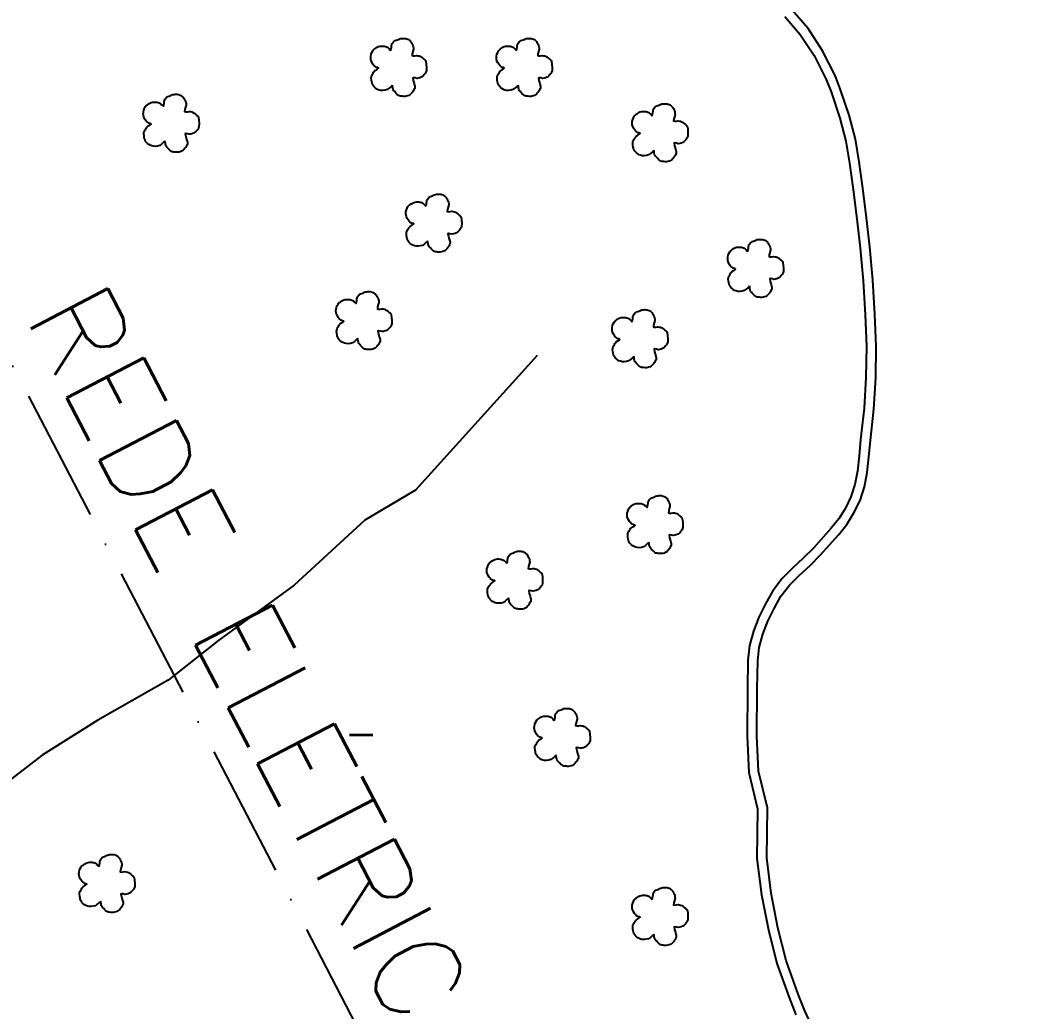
# Model space of a CAD drawing. Extents: x 730929 to 735129, y 7820181 to 7826121.
# Drawn here: x 733041.7 to 733340.6, y 7822528.3 to 7822825.4 of the extents above; entities that cross this region are included whole.
import ezdxf

# ---------------------------------------------------------------- set-up
doc = ezdxf.new("R2010")
doc.units = 0
doc.header["$MEASUREMENT"] = 0
doc.linetypes.add('LIN0', pattern=[0])
doc.linetypes.add('LIN3', pattern=[30, 20, -5, 0, -5])
for name, color, linetype in [('0114000475009', 5, 'Continuous'), ('CURSOS_D_AGUA', 4, 'Continuous'), ('REDE_DE_LUZ', 6, 'LIN3'), ('RESERVA', 3, 'Continuous'), ('SIMBOLO ARVORE', 118, 'Continuous')]:
    doc.layers.add(name, color=color, linetype=linetype)
doc.layers.add('TEXTO_DIVERSOS', color=7, linetype='Continuous', lineweight=5)
doc.styles.add('Simplex', font='simplex.shx')

msp = doc.modelspace()

# ---------------------------------------------------------------- linework, layer by layer
at = {"layer": '0114000475009'}
msp.add_lwpolyline([(733283.98, 7822513.23), (733277, 7822528.29), (733274.95, 7822533.38), (733271.34, 7822543.38), (733268.9, 7822553.23), (733266.86, 7822563.63), (733265.54, 7822574.19), (733265.72, 7822589.19), (733263.06, 7822600.22), (733262.6, 7822610.73), (733262.7, 7822624.85), (733262.84, 7822633.32), (733263.28, 7822637.3), (733264.36, 7822641.27), (733265.9, 7822645.17), (733267.74, 7822648.99), (733269.79, 7822652.67), (733272.32, 7822655.98), (733275.32, 7822658.94), (733278.52, 7822661.9), (733281.64, 7822665.04), (733287.11, 7822671.12), (733289.58, 7822674.16), (733291.7, 7822677.67), (733293.5, 7822681.39), (733294.81, 7822685.4), (733295.63, 7822689.69), (733296.18, 7822694.42), (733296.6, 7822699.3), (733297.66, 7822708.76), (733298.22, 7822718.13), (733298.35, 7822727.63), (733297.96, 7822737.16), (733297.38, 7822747.43), (733296.48, 7822757.42), (733295.39, 7822766.99), (733294.23, 7822775.67), (733293.25, 7822782.92), (733292.14, 7822789.71), (733290.22, 7822796.84), (733287.6, 7822804.81), (733286.04, 7822808.8), (733282.26, 7822816.18), (733277.94, 7822822.82), (733272.98, 7822828.51)], dxfattribs=at)
at = {"layer": 'CURSOS_D_AGUA', "linetype": 'LIN0', "elevation": 716.76, "flags": 128}
msp.add_lwpolyline([(733196.75, 7822724.79), (733160.21, 7822684.4), (733145.1, 7822675.42), (733123.92, 7822655.91), (733101.24, 7822639.42), (733086.12, 7822627.43), (733064.97, 7822615.45), (733048.34, 7822604.97), (733036.56, 7822595.85), (733021.02, 7822592.46), (733005.47, 7822587.79), (732989.5, 7822585.27), (732970.94, 7822582.75), (732948.91, 7822574.23), (732935.51, 7822566.52), (732934.89, 7822505.95), (732931.78, 7822483.36), (732918.15, 7822465.33), (732901.49, 7822445.8), (732884.82, 7822424.77), (732866.65, 7822403.74), (732862.07, 7822388.69), (732862, 7822370.6), (732861.72, 7822317.13), (732858.6, 7822290.02), (732854, 7822270.44), (732849.41, 7822255.39), (732844.26, 7822230.51), (732842.48, 7822216.74), (732832.92, 7822198.68), (732811.44, 7822183.2), (732799.32, 7822166.67), (732791.71, 7822148.62), (732787.11, 7822127.54), (732773.48, 7822112.52), (732764.36, 7822094.47), (732741.68, 7822076.48), (732731.1, 7822070.49), (732705.43, 7822060.04), (732683.33, 7822056.71), (732669.5, 7822048.15), (732643.46, 7822016.58), (732619.29, 7822003.98), (732601.99, 7821994.14), (732585.97, 7821977.84), (732582.47, 7821965.79), (732577.66, 7821948.58), (732571.76, 7821929.23), (732561.02, 7821913.76), (732538.86, 7821898.34), (732525.46, 7821892.37), (732506.48, 7821885.58), (732489.18, 7821880.45), (732449.59, 7821864.51), (732414.99, 7821852.56), (732392.44, 7821834.91), (732374.61, 7821813.68), (732349.46, 7821793.44), (732331.37, 7821776.69), (732317.51, 7821765.94), (732304.26, 7821756.98), (732297.01, 7821745.6), (732281.24, 7821722.54), (732261.54, 7821712.99)], dxfattribs=at)
at = {"layer": 'REDE_DE_LUZ', "ltscale": 2, "flags": 128}
msp.add_lwpolyline([(732040.92, 7824661.81), (732327.89, 7824102.05), (732626.52, 7823878.33), (732623.32, 7823855.55), (732614.34, 7823802.22), (732613.95, 7823800.57), (732613.49, 7823796.25), (732606.8, 7823754.84), (732582.23, 7823606.76), (732807.1, 7823167.8), (733308.86, 7822204.63), (733529.14, 7821779.24)], dxfattribs=at)
at = {"layer": 'RESERVA', "flags": 128}
msp.add_lwpolyline([(733270.93, 7822826.41), (733275.6, 7822821.05), (733279.72, 7822814.71), (733283.36, 7822807.6), (733284.84, 7822803.82), (733287.42, 7822796), (733289.27, 7822789.09), (733290.35, 7822782.49), (733291.32, 7822775.27), (733292.48, 7822766.63), (733293.57, 7822757.13), (733294.46, 7822747.22), (733295.03, 7822737.02), (733295.42, 7822727.59), (733295.29, 7822718.23), (733294.74, 7822709.01), (733293.69, 7822699.59), (733293.26, 7822694.71), (733292.74, 7822690.14), (733291.97, 7822686.14), (733290.77, 7822682.49), (733289.12, 7822679.07), (733287.17, 7822675.85), (733284.88, 7822673.03), (733279.51, 7822667.06), (733276.49, 7822664.01), (733273.3, 7822661.06), (733270.12, 7822657.92), (733267.33, 7822654.28), (733265.13, 7822650.34), (733263.22, 7822646.34), (733261.58, 7822642.2), (733260.39, 7822637.85), (733259.92, 7822633.51), (733259.77, 7822624.89), (733259.67, 7822610.67), (733260.15, 7822599.81), (733262.79, 7822588.86), (733262.6, 7822574.02), (733263.96, 7822563.16), (733266.04, 7822552.6), (733268.54, 7822542.53), (733272.22, 7822532.34), (733274.31, 7822527.13)], dxfattribs=at)
at = {"layer": 'SIMBOLO ARVORE', "linetype": 'LIN0', "elevation": 716.76, "flags": 128}
for points in [[(733153.26, 7822805.78), (733152.81, 7822805.39), (733152.31, 7822804.94), (733151.76, 7822804.52), (733151.12, 7822804.35), (733150.47, 7822804.28), (733149.85, 7822804.3), (733149.34, 7822804.41), (733148.89, 7822804.59), (733148.49, 7822804.83), (733148.12, 7822805.11), (733147.79, 7822805.43), (733147.52, 7822805.78), (733147.34, 7822806.11), (733147.21, 7822806.46), (733147.13, 7822806.86), (733147.04, 7822807.4), (733147, 7822807.95), (733147.02, 7822808.47), (733147.15, 7822808.86), (733147.33, 7822809.19), (733147.54, 7822809.48), (733147.69, 7822809.75), (733147.87, 7822810), (733148.09, 7822810.23), (733148.51, 7822810.51), (733148.9, 7822810.76), (733149.19, 7822810.98), (733149.06, 7822811.07), (733148.81, 7822811.13), (733148.49, 7822811.2), (733148.26, 7822811.33), (733148.03, 7822811.52), (733147.8, 7822811.77), (733147.5, 7822812.14), (733147.22, 7822812.57), (733146.99, 7822813.05), (733146.86, 7822813.54), (733146.81, 7822814.05), (733146.84, 7822814.57), (733146.99, 7822815.15), (733147.19, 7822815.69), (733147.43, 7822816.16), (733147.6, 7822816.4), (733147.8, 7822816.58), (733148.04, 7822816.72), (733148.38, 7822816.97), (733148.76, 7822817.21), (733149.16, 7822817.41), (733149.56, 7822817.51), (733149.96, 7822817.56), (733150.34, 7822817.57), (733150.68, 7822817.55), (733150.99, 7822817.51), (733151.28, 7822817.43), (733151.54, 7822817.35), (733151.78, 7822817.24), (733152.02, 7822817.09), (733152.32, 7822816.77), (733152.6, 7822816.49), (733152.84, 7822816.36), (733152.96, 7822816.73), (733153.03, 7822817.24), (733153.09, 7822817.75), (733153.14, 7822817.98), (733153.2, 7822818.15), (733153.29, 7822818.31), (733153.46, 7822818.57), (733153.66, 7822818.84), (733153.9, 7822819.08), (733154.19, 7822819.21), (733154.49, 7822819.32), (733154.81, 7822819.41), (733155.1, 7822819.55), (733155.4, 7822819.69), (733155.7, 7822819.81), (733156.02, 7822819.87), (733156.36, 7822819.9), (733156.69, 7822819.9), (733157.02, 7822819.88), (733157.33, 7822819.83), (733157.63, 7822819.76), (733157.91, 7822819.65), (733158.16, 7822819.52), (733158.4, 7822819.36), (733158.6, 7822819.18), (733158.79, 7822818.98), (733158.97, 7822818.74), (733159.15, 7822818.44), (733159.32, 7822818.11), (733159.47, 7822817.76), (733159.58, 7822817.45), (733159.65, 7822817.09), (733159.66, 7822816.67), (733159.46, 7822815.97), (733159.28, 7822815.29), (733159.21, 7822814.72), (733159.56, 7822814.62), (733160.04, 7822814.66), (733160.57, 7822814.74), (733160.97, 7822814.7), (733161.34, 7822814.61), (733161.7, 7822814.47), (733162.08, 7822814.22), (733162.44, 7822813.93), (733162.77, 7822813.63), (733163.01, 7822813.49), (733163.21, 7822813.29), (733163.36, 7822812.95), (733163.48, 7822812.11), (733163.53, 7822811.17), (733163.52, 7822810.27), (733163.36, 7822809.76), (733163.13, 7822809.37), (733162.86, 7822809.07), (733162.61, 7822808.76), (733162.32, 7822808.49), (733161.98, 7822808.27), (733161.55, 7822808.1), (733161.08, 7822807.97), (733160.61, 7822807.9), (733160.11, 7822808.04), (733159.68, 7822808.11), (733159.4, 7822808.01), (733159.55, 7822807.26), (733159.8, 7822806.38), (733160.05, 7822805.5), (733160.03, 7822805.06), (733159.92, 7822804.72), (733159.75, 7822804.44), (733159.54, 7822804.07), (733159.3, 7822803.73), (733159.03, 7822803.42), (733158.78, 7822803.16), (733158.52, 7822802.95), (733158.23, 7822802.78), (733157.87, 7822802.65), (733157.49, 7822802.56), (733157.1, 7822802.5), (733156.71, 7822802.5), (733156.33, 7822802.52), (733155.98, 7822802.57), (733155.68, 7822802.61), (733155.41, 7822802.68), (733155.13, 7822802.81), (733154.8, 7822803.09), (733154.48, 7822803.41), (733154.17, 7822803.76), (733153.91, 7822804.03), (733153.69, 7822804.31), (733153.51, 7822804.61), (733153.45, 7822805.08), (733153.4, 7822805.54), (733153.31, 7822805.91), (733153.31, 7822805.91)], [(733190.95, 7822805.78), (733190.5, 7822805.39), (733189.99, 7822804.94), (733189.44, 7822804.52), (733188.81, 7822804.35), (733188.16, 7822804.28), (733187.53, 7822804.3), (733187.03, 7822804.41), (733186.58, 7822804.59), (733186.17, 7822804.83), (733185.8, 7822805.11), (733185.48, 7822805.43), (733185.21, 7822805.78), (733185.03, 7822806.11), (733184.9, 7822806.46), (733184.81, 7822806.86), (733184.73, 7822807.4), (733184.68, 7822807.95), (733184.7, 7822808.47), (733184.84, 7822808.86), (733185.02, 7822809.19), (733185.22, 7822809.48), (733185.38, 7822809.75), (733185.55, 7822810), (733185.77, 7822810.23), (733186.19, 7822810.51), (733186.59, 7822810.76), (733186.87, 7822810.98), (733186.75, 7822811.07), (733186.49, 7822811.13), (733186.17, 7822811.2), (733185.95, 7822811.33), (733185.72, 7822811.52), (733185.48, 7822811.77), (733185.19, 7822812.14), (733184.91, 7822812.57), (733184.67, 7822813.05), (733184.54, 7822813.54), (733184.49, 7822814.05), (733184.52, 7822814.57), (733184.67, 7822815.15), (733184.88, 7822815.69), (733185.11, 7822816.16), (733185.29, 7822816.4), (733185.49, 7822816.58), (733185.72, 7822816.72), (733186.06, 7822816.97), (733186.44, 7822817.21), (733186.85, 7822817.41), (733187.25, 7822817.51), (733187.64, 7822817.56), (733188.02, 7822817.57), (733188.36, 7822817.55), (733188.68, 7822817.51), (733188.97, 7822817.43), (733189.22, 7822817.35), (733189.47, 7822817.24), (733189.71, 7822817.09), (733190, 7822816.77), (733190.28, 7822816.49), (733190.53, 7822816.36), (733190.64, 7822816.73), (733190.72, 7822817.24), (733190.77, 7822817.75), (733190.82, 7822817.98), (733190.89, 7822818.15), (733190.98, 7822818.31), (733191.14, 7822818.57), (733191.35, 7822818.84), (733191.59, 7822819.08), (733191.87, 7822819.21), (733192.18, 7822819.32), (733192.49, 7822819.41), (733192.79, 7822819.55), (733193.08, 7822819.69), (733193.38, 7822819.81), (733193.71, 7822819.87), (733194.04, 7822819.9), (733194.38, 7822819.9), (733194.7, 7822819.88), (733195.02, 7822819.83), (733195.32, 7822819.76), (733195.59, 7822819.65), (733195.85, 7822819.52), (733196.08, 7822819.36), (733196.29, 7822819.18), (733196.48, 7822818.98), (733196.65, 7822818.74), (733196.84, 7822818.44), (733197.01, 7822818.11), (733197.15, 7822817.76), (733197.26, 7822817.45), (733197.33, 7822817.09), (733197.34, 7822816.67), (733197.14, 7822815.97), (733196.96, 7822815.29), (733196.89, 7822814.72), (733197.25, 7822814.62), (733197.73, 7822814.66), (733198.26, 7822814.74), (733198.65, 7822814.7), (733199.02, 7822814.61), (733199.39, 7822814.47), (733199.77, 7822814.22), (733200.13, 7822813.93), (733200.45, 7822813.63), (733200.7, 7822813.49), (733200.89, 7822813.29), (733201.04, 7822812.95), (733201.16, 7822812.11), (733201.22, 7822811.17), (733201.2, 7822810.27), (733201.04, 7822809.76), (733200.82, 7822809.37), (733200.54, 7822809.07), (733200.29, 7822808.76), (733200, 7822808.49), (733199.67, 7822808.27), (733199.23, 7822808.1), (733198.77, 7822807.97), (733198.29, 7822807.9), (733197.79, 7822808.04), (733197.37, 7822808.11), (733197.09, 7822808.01), (733197.23, 7822807.26), (733197.48, 7822806.38), (733197.73, 7822805.5), (733197.71, 7822805.06), (733197.61, 7822804.72), (733197.44, 7822804.44), (733197.23, 7822804.07), (733196.98, 7822803.73), (733196.71, 7822803.42), (733196.47, 7822803.16), (733196.21, 7822802.95), (733195.92, 7822802.78), (733195.56, 7822802.65), (733195.18, 7822802.56), (733194.78, 7822802.5), (733194.39, 7822802.5), (733194.02, 7822802.52), (733193.66, 7822802.57), (733193.37, 7822802.61), (733193.09, 7822802.68), (733192.82, 7822802.81), (733192.49, 7822803.09), (733192.16, 7822803.41), (733191.85, 7822803.76), (733191.59, 7822804.03), (733191.37, 7822804.31), (733191.19, 7822804.61), (733191.14, 7822805.08), (733191.09, 7822805.54), (733190.99, 7822805.91), (733190.99, 7822805.91)], [(733085.09, 7822789.03), (733084.64, 7822788.63), (733084.14, 7822788.18), (733083.59, 7822787.76), (733082.95, 7822787.59), (733082.3, 7822787.52), (733081.68, 7822787.54), (733081.17, 7822787.65), (733080.72, 7822787.83), (733080.32, 7822788.07), (733079.94, 7822788.36), (733079.62, 7822788.68), (733079.35, 7822789.02), (733079.17, 7822789.35), (733079.04, 7822789.71), (733078.95, 7822790.11), (733078.87, 7822790.64), (733078.83, 7822791.19), (733078.84, 7822791.71), (733078.98, 7822792.1), (733079.16, 7822792.43), (733079.36, 7822792.73), (733079.52, 7822792.99), (733079.7, 7822793.24), (733079.91, 7822793.48), (733080.34, 7822793.75), (733080.73, 7822794.01), (733081.01, 7822794.22), (733080.89, 7822794.31), (733080.63, 7822794.37), (733080.31, 7822794.44), (733080.09, 7822794.58), (733079.86, 7822794.76), (733079.62, 7822795.01), (733079.33, 7822795.38), (733079.05, 7822795.82), (733078.81, 7822796.29), (733078.69, 7822796.78), (733078.64, 7822797.29), (733078.67, 7822797.81), (733078.81, 7822798.39), (733079.02, 7822798.93), (733079.25, 7822799.4), (733079.43, 7822799.65), (733079.63, 7822799.82), (733079.87, 7822799.97), (733080.21, 7822800.22), (733080.59, 7822800.45), (733080.99, 7822800.65), (733081.39, 7822800.75), (733081.78, 7822800.8), (733082.17, 7822800.81), (733082.5, 7822800.79), (733082.82, 7822800.75), (733083.11, 7822800.68), (733083.36, 7822800.59), (733083.61, 7822800.48), (733083.85, 7822800.33), (733084.15, 7822800.01), (733084.43, 7822799.74), (733084.67, 7822799.6), (733084.79, 7822799.98), (733084.86, 7822800.48), (733084.91, 7822801), (733084.96, 7822801.22), (733085.03, 7822801.39), (733085.12, 7822801.55), (733085.28, 7822801.82), (733085.49, 7822802.08), (733085.73, 7822802.32), (733086.01, 7822802.46), (733086.32, 7822802.56), (733086.64, 7822802.66), (733086.93, 7822802.8), (733087.22, 7822802.93), (733087.52, 7822803.05), (733087.85, 7822803.11), (733088.18, 7822803.14), (733088.52, 7822803.14), (733088.84, 7822803.12), (733089.16, 7822803.08), (733089.46, 7822803.01), (733089.74, 7822802.9), (733089.99, 7822802.76), (733090.23, 7822802.6), (733090.43, 7822802.43), (733090.62, 7822802.23), (733090.79, 7822801.99), (733090.98, 7822801.69), (733091.15, 7822801.36), (733091.29, 7822801.01), (733091.41, 7822800.69), (733091.48, 7822800.33), (733091.49, 7822799.91), (733091.29, 7822799.22), (733091.1, 7822798.53), (733091.03, 7822797.96), (733091.39, 7822797.86), (733091.87, 7822797.9), (733092.4, 7822797.98), (733092.79, 7822797.94), (733093.17, 7822797.85), (733093.53, 7822797.71), (733093.91, 7822797.46), (733094.27, 7822797.17), (733094.59, 7822796.87), (733094.84, 7822796.73), (733095.04, 7822796.54), (733095.18, 7822796.2), (733095.3, 7822795.35), (733095.36, 7822794.42), (733095.34, 7822793.51), (733095.18, 7822793), (733094.96, 7822792.62), (733094.68, 7822792.31), (733094.43, 7822792), (733094.14, 7822791.73), (733093.81, 7822791.51), (733093.37, 7822791.34), (733092.91, 7822791.22), (733092.44, 7822791.15), (733091.93, 7822791.28), (733091.51, 7822791.35), (733091.23, 7822791.25), (733091.38, 7822790.51), (733091.63, 7822789.62), (733091.87, 7822788.75), (733091.85, 7822788.3), (733091.75, 7822787.96), (733091.58, 7822787.68), (733091.37, 7822787.32), (733091.12, 7822786.97), (733090.85, 7822786.66), (733090.61, 7822786.41), (733090.35, 7822786.2), (733090.06, 7822786.03), (733089.7, 7822785.89), (733089.32, 7822785.8), (733088.92, 7822785.75), (733088.54, 7822785.74), (733088.16, 7822785.76), (733087.8, 7822785.81), (733087.51, 7822785.85), (733087.23, 7822785.92), (733086.96, 7822786.05), (733086.63, 7822786.33), (733086.3, 7822786.66), (733085.99, 7822787), (733085.73, 7822787.27), (733085.51, 7822787.55), (733085.34, 7822787.86), (733085.28, 7822788.33), (733085.23, 7822788.78), (733085.14, 7822789.15), (733085.14, 7822789.15)], [(733231.65, 7822786.2), (733231.2, 7822785.81), (733230.69, 7822785.36), (733230.14, 7822784.94), (733229.5, 7822784.76), (733228.86, 7822784.69), (733228.23, 7822784.72), (733227.73, 7822784.83), (733227.27, 7822785.01), (733226.87, 7822785.25), (733226.5, 7822785.53), (733226.17, 7822785.85), (733225.91, 7822786.2), (733225.73, 7822786.52), (733225.6, 7822786.88), (733225.51, 7822787.28), (733225.42, 7822787.81), (733225.38, 7822788.36), (733225.4, 7822788.89), (733225.53, 7822789.27), (733225.72, 7822789.61), (733225.92, 7822789.9), (733226.08, 7822790.17), (733226.25, 7822790.41), (733226.47, 7822790.65), (733226.89, 7822790.92), (733227.29, 7822791.18), (733227.57, 7822791.4), (733227.45, 7822791.49), (733227.19, 7822791.55), (733226.87, 7822791.62), (733226.65, 7822791.75), (733226.42, 7822791.94), (733226.18, 7822792.19), (733225.88, 7822792.56), (733225.6, 7822792.99), (733225.37, 7822793.47), (733225.24, 7822793.96), (733225.19, 7822794.47), (733225.22, 7822794.99), (733225.37, 7822795.56), (733225.57, 7822796.11), (733225.81, 7822796.57), (733225.99, 7822796.82), (733226.19, 7822797), (733226.42, 7822797.14), (733226.76, 7822797.39), (733227.14, 7822797.63), (733227.54, 7822797.83), (733227.95, 7822797.93), (733228.34, 7822797.98), (733228.72, 7822797.99), (733229.06, 7822797.97), (733229.37, 7822797.92), (733229.66, 7822797.85), (733229.92, 7822797.77), (733230.16, 7822797.66), (733230.41, 7822797.51), (733230.7, 7822797.18), (733230.98, 7822796.91), (733231.22, 7822796.78), (733231.34, 7822797.15), (733231.42, 7822797.65), (733231.47, 7822798.17), (733231.52, 7822798.4), (733231.58, 7822798.57), (733231.68, 7822798.73), (733231.84, 7822798.99), (733232.04, 7822799.26), (733232.29, 7822799.5), (733232.57, 7822799.63), (733232.88, 7822799.74), (733233.19, 7822799.83), (733233.48, 7822799.97), (733233.78, 7822800.11), (733234.08, 7822800.22), (733234.41, 7822800.28), (733234.74, 7822800.31), (733235.07, 7822800.31), (733235.4, 7822800.3), (733235.72, 7822800.25), (733236.02, 7822800.18), (733236.29, 7822800.07), (733236.55, 7822799.94), (733236.78, 7822799.78), (733236.99, 7822799.6), (733237.17, 7822799.4), (733237.35, 7822799.16), (733237.54, 7822798.86), (733237.7, 7822798.53), (733237.85, 7822798.18), (733237.96, 7822797.86), (733238.03, 7822797.51), (733238.04, 7822797.09), (733237.84, 7822796.39), (733237.66, 7822795.71), (733237.59, 7822795.14), (733237.94, 7822795.04), (733238.42, 7822795.07), (733238.96, 7822795.16), (733239.35, 7822795.12), (733239.72, 7822795.03), (733240.08, 7822794.89), (733240.47, 7822794.63), (733240.83, 7822794.34), (733241.15, 7822794.04), (733241.4, 7822793.91), (733241.59, 7822793.71), (733241.74, 7822793.37), (733241.86, 7822792.53), (733241.92, 7822791.59), (733241.9, 7822790.69), (733241.74, 7822790.18), (733241.51, 7822789.79), (733241.24, 7822789.49), (733240.99, 7822789.17), (733240.7, 7822788.91), (733240.37, 7822788.69), (733239.93, 7822788.51), (733239.46, 7822788.39), (733238.99, 7822788.32), (733238.49, 7822788.46), (733238.07, 7822788.53), (733237.79, 7822788.43), (733237.93, 7822787.68), (733238.18, 7822786.8), (733238.43, 7822785.92), (733238.41, 7822785.47), (733238.31, 7822785.14), (733238.14, 7822784.85), (733237.92, 7822784.49), (733237.68, 7822784.15), (733237.41, 7822783.83), (733237.17, 7822783.58), (733236.9, 7822783.37), (733236.61, 7822783.2), (733236.26, 7822783.07), (733235.87, 7822782.98), (733235.48, 7822782.92), (733235.09, 7822782.91), (733234.71, 7822782.94), (733234.36, 7822782.99), (733234.07, 7822783.02), (733233.79, 7822783.1), (733233.52, 7822783.23), (733233.19, 7822783.51), (733232.86, 7822783.83), (733232.55, 7822784.18), (733232.29, 7822784.45), (733232.07, 7822784.72), (733231.89, 7822785.03), (733231.84, 7822785.5), (733231.79, 7822785.95), (733231.69, 7822786.33), (733231.69, 7822786.33)], [(733163.81, 7822759.09), (733163.36, 7822758.69), (733162.86, 7822758.24), (733162.31, 7822757.83), (733161.67, 7822757.65), (733161.03, 7822757.58), (733160.4, 7822757.6), (733159.9, 7822757.71), (733159.44, 7822757.89), (733159.04, 7822758.13), (733158.67, 7822758.42), (733158.34, 7822758.74), (733158.08, 7822759.08), (733157.89, 7822759.41), (733157.76, 7822759.77), (733157.68, 7822760.17), (733157.59, 7822760.7), (733157.55, 7822761.25), (733157.57, 7822761.77), (733157.7, 7822762.16), (733157.88, 7822762.49), (733158.09, 7822762.79), (733158.24, 7822763.05), (733158.42, 7822763.3), (733158.64, 7822763.54), (733159.06, 7822763.81), (733159.46, 7822764.07), (733159.74, 7822764.28), (733159.62, 7822764.37), (733159.36, 7822764.44), (733159.04, 7822764.51), (733158.81, 7822764.64), (733158.59, 7822764.82), (733158.35, 7822765.07), (733158.05, 7822765.45), (733157.77, 7822765.88), (733157.54, 7822766.35), (733157.41, 7822766.84), (733157.36, 7822767.35), (733157.39, 7822767.88), (733157.54, 7822768.45), (733157.74, 7822768.99), (733157.98, 7822769.46), (733158.16, 7822769.71), (733158.35, 7822769.88), (733158.59, 7822770.03), (733158.93, 7822770.28), (733159.31, 7822770.51), (733159.71, 7822770.71), (733160.11, 7822770.81), (733160.51, 7822770.86), (733160.89, 7822770.87), (733161.23, 7822770.86), (733161.54, 7822770.81), (733161.83, 7822770.74), (733162.09, 7822770.65), (733162.33, 7822770.54), (733162.58, 7822770.39), (733162.87, 7822770.07), (733163.15, 7822769.8), (733163.39, 7822769.67), (733163.51, 7822770.04), (733163.59, 7822770.54), (733163.64, 7822771.06), (733163.69, 7822771.28), (733163.75, 7822771.46), (733163.85, 7822771.61), (733164.01, 7822771.88), (733164.21, 7822772.14), (733164.45, 7822772.38), (733164.74, 7822772.52), (733165.05, 7822772.62), (733165.36, 7822772.72), (733165.65, 7822772.86), (733165.95, 7822772.99), (733166.25, 7822773.11), (733166.58, 7822773.17), (733166.91, 7822773.2), (733167.24, 7822773.2), (733167.57, 7822773.18), (733167.88, 7822773.14), (733168.18, 7822773.07), (733168.46, 7822772.96), (733168.72, 7822772.82), (733168.95, 7822772.66), (733169.16, 7822772.49), (733169.34, 7822772.29), (733169.52, 7822772.05), (733169.7, 7822771.75), (733169.87, 7822771.42), (733170.02, 7822771.07), (733170.13, 7822770.75), (733170.2, 7822770.4), (733170.21, 7822769.97), (733170.01, 7822769.28), (733169.83, 7822768.59), (733169.76, 7822768.02), (733170.11, 7822767.92), (733170.59, 7822767.96), (733171.12, 7822768.05), (733171.52, 7822768), (733171.89, 7822767.91), (733172.25, 7822767.77), (733172.64, 7822767.52), (733172.99, 7822767.23), (733173.32, 7822766.93), (733173.56, 7822766.79), (733173.76, 7822766.6), (733173.91, 7822766.26), (733174.03, 7822765.41), (733174.09, 7822764.48), (733174.07, 7822763.57), (733173.91, 7822763.06), (733173.68, 7822762.68), (733173.41, 7822762.37), (733173.16, 7822762.06), (733172.87, 7822761.79), (733172.54, 7822761.57), (733172.1, 7822761.4), (733171.63, 7822761.28), (733171.16, 7822761.21), (733170.66, 7822761.34), (733170.23, 7822761.42), (733169.96, 7822761.31), (733170.1, 7822760.57), (733170.35, 7822759.68), (733170.6, 7822758.81), (733170.58, 7822758.36), (733170.48, 7822758.02), (733170.3, 7822757.74), (733170.09, 7822757.38), (733169.85, 7822757.03), (733169.58, 7822756.72), (733169.34, 7822756.47), (733169.07, 7822756.26), (733168.78, 7822756.09), (733168.43, 7822755.95), (733168.04, 7822755.86), (733167.65, 7822755.81), (733167.26, 7822755.8), (733166.88, 7822755.83), (733166.53, 7822755.88), (733166.23, 7822755.91), (733165.96, 7822755.98), (733165.68, 7822756.11), (733165.35, 7822756.39), (733165.03, 7822756.72), (733164.72, 7822757.06), (733164.46, 7822757.33), (733164.24, 7822757.61), (733164.06, 7822757.92), (733164.01, 7822758.39), (733163.95, 7822758.84), (733163.86, 7822759.22), (733163.86, 7822759.22)], [(733260.29, 7822745.53), (733259.84, 7822745.14), (733259.33, 7822744.69), (733258.78, 7822744.27), (733258.14, 7822744.09), (733257.5, 7822744.02), (733256.87, 7822744.05), (733256.37, 7822744.16), (733255.91, 7822744.34), (733255.51, 7822744.58), (733255.14, 7822744.86), (733254.81, 7822745.18), (733254.55, 7822745.52), (733254.36, 7822745.85), (733254.24, 7822746.21), (733254.15, 7822746.61), (733254.06, 7822747.14), (733254.02, 7822747.69), (733254.04, 7822748.22), (733254.17, 7822748.6), (733254.35, 7822748.94), (733254.56, 7822749.23), (733254.72, 7822749.5), (733254.89, 7822749.74), (733255.11, 7822749.98), (733255.53, 7822750.25), (733255.93, 7822750.51), (733256.21, 7822750.73), (733256.09, 7822750.81), (733255.83, 7822750.88), (733255.51, 7822750.95), (733255.29, 7822751.08), (733255.06, 7822751.27), (733254.82, 7822751.52), (733254.52, 7822751.89), (733254.24, 7822752.32), (733254.01, 7822752.8), (733253.88, 7822753.29), (733253.83, 7822753.8), (733253.86, 7822754.32), (733254.01, 7822754.89), (733254.21, 7822755.44), (733254.45, 7822755.9), (733254.63, 7822756.15), (733254.83, 7822756.33), (733255.06, 7822756.47), (733255.4, 7822756.72), (733255.78, 7822756.96), (733256.18, 7822757.16), (733256.59, 7822757.26), (733256.98, 7822757.31), (733257.36, 7822757.32), (733257.7, 7822757.3), (733258.01, 7822757.25), (733258.3, 7822757.18), (733258.56, 7822757.1), (733258.8, 7822756.99), (733259.05, 7822756.84), (733259.34, 7822756.51), (733259.62, 7822756.24), (733259.86, 7822756.11), (733259.98, 7822756.48), (733260.06, 7822756.98), (733260.11, 7822757.5), (733260.16, 7822757.73), (733260.22, 7822757.9), (733260.32, 7822758.06), (733260.48, 7822758.32), (733260.68, 7822758.59), (733260.93, 7822758.83), (733261.21, 7822758.96), (733261.52, 7822759.07), (733261.83, 7822759.16), (733262.12, 7822759.3), (733262.42, 7822759.44), (733262.72, 7822759.55), (733263.05, 7822759.61), (733263.38, 7822759.64), (733263.71, 7822759.64), (733264.04, 7822759.63), (733264.36, 7822759.58), (733264.66, 7822759.51), (733264.93, 7822759.4), (733265.19, 7822759.27), (733265.42, 7822759.11), (733265.63, 7822758.93), (733265.81, 7822758.73), (733265.99, 7822758.49), (733266.18, 7822758.19), (733266.34, 7822757.86), (733266.49, 7822757.51), (733266.6, 7822757.19), (733266.67, 7822756.84), (733266.68, 7822756.42), (733266.48, 7822755.72), (733266.3, 7822755.04), (733266.23, 7822754.47), (733266.58, 7822754.37), (733267.06, 7822754.4), (733267.59, 7822754.49), (733267.99, 7822754.44), (733268.36, 7822754.36), (733268.72, 7822754.22), (733269.11, 7822753.96), (733269.47, 7822753.67), (733269.79, 7822753.37), (733270.04, 7822753.24), (733270.23, 7822753.04), (733270.38, 7822752.7), (733270.5, 7822751.86), (733270.56, 7822750.92), (733270.54, 7822750.02), (733270.38, 7822749.51), (733270.15, 7822749.12), (733269.88, 7822748.82), (733269.63, 7822748.5), (733269.34, 7822748.24), (733269.01, 7822748.02), (733268.57, 7822747.84), (733268.1, 7822747.72), (733267.63, 7822747.65), (733267.13, 7822747.78), (733266.71, 7822747.86), (733266.43, 7822747.76), (733266.57, 7822747.01), (733266.82, 7822746.13), (733267.07, 7822745.25), (733267.05, 7822744.8), (733266.95, 7822744.47), (733266.77, 7822744.18), (733266.56, 7822743.82), (733266.32, 7822743.48), (733266.05, 7822743.16), (733265.81, 7822742.91), (733265.54, 7822742.7), (733265.25, 7822742.53), (733264.9, 7822742.4), (733264.51, 7822742.3), (733264.12, 7822742.25), (733263.73, 7822742.24), (733263.35, 7822742.27), (733263, 7822742.32), (733262.71, 7822742.35), (733262.43, 7822742.43), (733262.16, 7822742.56), (733261.83, 7822742.83), (733261.5, 7822743.16), (733261.19, 7822743.51), (733260.93, 7822743.78), (733260.71, 7822744.05), (733260.53, 7822744.36), (733260.48, 7822744.83), (733260.43, 7822745.28), (733260.33, 7822745.66), (733260.33, 7822745.66)], [(733142.86, 7822729.87), (733142.41, 7822729.47), (733141.91, 7822729.02), (733141.36, 7822728.61), (733140.72, 7822728.43), (733140.07, 7822728.36), (733139.45, 7822728.38), (733138.94, 7822728.49), (733138.49, 7822728.67), (733138.09, 7822728.91), (733137.71, 7822729.2), (733137.39, 7822729.52), (733137.12, 7822729.86), (733136.94, 7822730.19), (733136.81, 7822730.55), (733136.72, 7822730.95), (733136.64, 7822731.48), (733136.6, 7822732.03), (733136.62, 7822732.55), (733136.75, 7822732.94), (733136.93, 7822733.27), (733137.14, 7822733.57), (733137.29, 7822733.83), (733137.47, 7822734.08), (733137.69, 7822734.32), (733138.11, 7822734.59), (733138.5, 7822734.85), (733138.79, 7822735.06), (733138.66, 7822735.15), (733138.41, 7822735.22), (733138.09, 7822735.29), (733137.86, 7822735.42), (733137.63, 7822735.6), (733137.4, 7822735.85), (733137.1, 7822736.23), (733136.82, 7822736.66), (733136.58, 7822737.13), (733136.46, 7822737.62), (733136.41, 7822738.13), (733136.44, 7822738.66), (733136.59, 7822739.23), (733136.79, 7822739.77), (733137.02, 7822740.24), (733137.2, 7822740.49), (733137.4, 7822740.66), (733137.64, 7822740.81), (733137.98, 7822741.06), (733138.36, 7822741.29), (733138.76, 7822741.49), (733139.16, 7822741.59), (733139.56, 7822741.64), (733139.94, 7822741.65), (733140.28, 7822741.64), (733140.59, 7822741.59), (733140.88, 7822741.52), (733141.14, 7822741.43), (733141.38, 7822741.32), (733141.62, 7822741.17), (733141.92, 7822740.85), (733142.2, 7822740.58), (733142.44, 7822740.44), (733142.56, 7822740.82), (733142.63, 7822741.32), (733142.68, 7822741.84), (733142.74, 7822742.06), (733142.8, 7822742.24), (733142.89, 7822742.39), (733143.06, 7822742.66), (733143.26, 7822742.92), (733143.5, 7822743.16), (733143.79, 7822743.3), (733144.09, 7822743.4), (733144.41, 7822743.5), (733144.7, 7822743.64), (733144.99, 7822743.77), (733145.29, 7822743.89), (733145.62, 7822743.95), (733145.96, 7822743.98), (733146.29, 7822743.98), (733146.62, 7822743.96), (733146.93, 7822743.92), (733147.23, 7822743.85), (733147.51, 7822743.74), (733147.76, 7822743.6), (733148, 7822743.44), (733148.2, 7822743.27), (733148.39, 7822743.07), (733148.57, 7822742.83), (733148.75, 7822742.53), (733148.92, 7822742.2), (733149.06, 7822741.85), (733149.18, 7822741.53), (733149.25, 7822741.18), (733149.26, 7822740.75), (733149.06, 7822740.06), (733148.88, 7822739.37), (733148.81, 7822738.8), (733149.16, 7822738.7), (733149.64, 7822738.74), (733150.17, 7822738.83), (733150.57, 7822738.78), (733150.94, 7822738.69), (733151.3, 7822738.55), (733151.68, 7822738.3), (733152.04, 7822738.01), (733152.36, 7822737.71), (733152.61, 7822737.57), (733152.81, 7822737.38), (733152.95, 7822737.04), (733153.07, 7822736.19), (733153.13, 7822735.26), (733153.11, 7822734.35), (733152.96, 7822733.84), (733152.73, 7822733.46), (733152.46, 7822733.15), (733152.2, 7822732.84), (733151.92, 7822732.57), (733151.58, 7822732.35), (733151.15, 7822732.18), (733150.68, 7822732.06), (733150.21, 7822731.99), (733149.7, 7822732.12), (733149.28, 7822732.2), (733149, 7822732.09), (733149.15, 7822731.35), (733149.4, 7822730.46), (733149.65, 7822729.59), (733149.63, 7822729.14), (733149.52, 7822728.8), (733149.35, 7822728.52), (733149.14, 7822728.16), (733148.89, 7822727.81), (733148.63, 7822727.5), (733148.38, 7822727.25), (733148.12, 7822727.04), (733147.83, 7822726.87), (733147.47, 7822726.73), (733147.09, 7822726.64), (733146.7, 7822726.59), (733146.31, 7822726.58), (733145.93, 7822726.61), (733145.57, 7822726.66), (733145.28, 7822726.69), (733145.01, 7822726.76), (733144.73, 7822726.89), (733144.4, 7822727.17), (733144.07, 7822727.5), (733143.77, 7822727.84), (733143.51, 7822728.11), (733143.28, 7822728.39), (733143.11, 7822728.7), (733143.05, 7822729.17), (733143, 7822729.62), (733142.91, 7822730), (733142.91, 7822730)], [(733225.62, 7822724.44), (733225.17, 7822724.05), (733224.66, 7822723.6), (733224.11, 7822723.18), (733223.47, 7822723.01), (733222.83, 7822722.94), (733222.2, 7822722.96), (733221.7, 7822723.07), (733221.25, 7822723.25), (733220.84, 7822723.49), (733220.47, 7822723.77), (733220.15, 7822724.09), (733219.88, 7822724.44), (733219.7, 7822724.76), (733219.57, 7822725.12), (733219.48, 7822725.52), (733219.39, 7822726.06), (733219.35, 7822726.6), (733219.37, 7822727.13), (733219.5, 7822727.52), (733219.69, 7822727.85), (733219.89, 7822728.14), (733220.05, 7822728.41), (733220.22, 7822728.65), (733220.44, 7822728.89), (733220.86, 7822729.17), (733221.26, 7822729.42), (733221.54, 7822729.64), (733221.42, 7822729.73), (733221.16, 7822729.79), (733220.84, 7822729.86), (733220.62, 7822729.99), (733220.39, 7822730.18), (733220.15, 7822730.43), (733219.86, 7822730.8), (733219.57, 7822731.23), (733219.34, 7822731.71), (733219.21, 7822732.2), (733219.16, 7822732.71), (733219.19, 7822733.23), (733219.34, 7822733.81), (733219.55, 7822734.35), (733219.78, 7822734.82), (733219.96, 7822735.06), (733220.16, 7822735.24), (733220.39, 7822735.38), (733220.73, 7822735.63), (733221.11, 7822735.87), (733221.52, 7822736.07), (733221.92, 7822736.17), (733222.31, 7822736.22), (733222.69, 7822736.23), (733223.03, 7822736.21), (733223.34, 7822736.16), (733223.63, 7822736.09), (733223.89, 7822736.01), (733224.14, 7822735.9), (733224.38, 7822735.75), (733224.67, 7822735.42), (733224.95, 7822735.15), (733225.19, 7822735.02), (733225.31, 7822735.39), (733225.39, 7822735.89), (733225.44, 7822736.41), (733225.49, 7822736.64), (733225.55, 7822736.81), (733225.65, 7822736.97), (733225.81, 7822737.23), (733226.01, 7822737.5), (733226.26, 7822737.74), (733226.54, 7822737.87), (733226.85, 7822737.98), (733227.16, 7822738.07), (733227.45, 7822738.21), (733227.75, 7822738.35), (733228.05, 7822738.47), (733228.38, 7822738.53), (733228.71, 7822738.55), (733229.05, 7822738.56), (733229.37, 7822738.54), (733229.69, 7822738.49), (733229.99, 7822738.42), (733230.26, 7822738.31), (733230.52, 7822738.18), (733230.75, 7822738.02), (733230.96, 7822737.84), (733231.15, 7822737.64), (733231.32, 7822737.4), (733231.51, 7822737.1), (733231.67, 7822736.77), (733231.82, 7822736.42), (733231.93, 7822736.11), (733232, 7822735.75), (733232.01, 7822735.33), (733231.81, 7822734.63), (733231.63, 7822733.95), (733231.56, 7822733.38), (733231.92, 7822733.28), (733232.4, 7822733.31), (733232.93, 7822733.4), (733233.32, 7822733.36), (733233.69, 7822733.27), (733234.05, 7822733.13), (733234.44, 7822732.88), (733234.8, 7822732.58), (733235.12, 7822732.29), (733235.37, 7822732.15), (733235.56, 7822731.95), (733235.71, 7822731.61), (733235.83, 7822730.77), (733235.89, 7822729.83), (733235.87, 7822728.93), (733235.71, 7822728.42), (733235.48, 7822728.03), (733235.21, 7822727.73), (733234.96, 7822727.42), (733234.67, 7822727.15), (733234.34, 7822726.93), (733233.9, 7822726.76), (733233.44, 7822726.63), (733232.96, 7822726.56), (733232.46, 7822726.7), (733232.04, 7822726.77), (733231.76, 7822726.67), (733231.9, 7822725.92), (733232.15, 7822725.04), (733232.4, 7822724.16), (733232.38, 7822723.72), (733232.28, 7822723.38), (733232.11, 7822723.1), (733231.89, 7822722.73), (733231.65, 7822722.39), (733231.38, 7822722.08), (733231.14, 7822721.82), (733230.87, 7822721.61), (733230.58, 7822721.44), (733230.23, 7822721.31), (733229.85, 7822721.22), (733229.45, 7822721.16), (733229.06, 7822721.16), (733228.68, 7822721.18), (733228.33, 7822721.23), (733228.04, 7822721.26), (733227.76, 7822721.34), (733227.49, 7822721.47), (733227.16, 7822721.75), (733226.83, 7822722.07), (733226.52, 7822722.42), (733226.26, 7822722.69), (733226.04, 7822722.97), (733225.86, 7822723.27), (733225.81, 7822723.74), (733225.76, 7822724.2), (733225.66, 7822724.57), (733225.66, 7822724.57)], [(733230.14, 7822668.71), (733229.69, 7822668.31), (733229.19, 7822667.87), (733228.64, 7822667.45), (733228, 7822667.27), (733227.35, 7822667.2), (733226.73, 7822667.23), (733226.22, 7822667.34), (733225.77, 7822667.52), (733225.37, 7822667.76), (733224.99, 7822668.04), (733224.67, 7822668.36), (733224.4, 7822668.7), (733224.22, 7822669.03), (733224.09, 7822669.39), (733224, 7822669.79), (733223.92, 7822670.32), (733223.88, 7822670.87), (733223.89, 7822671.4), (733224.03, 7822671.78), (733224.21, 7822672.12), (733224.41, 7822672.41), (733224.57, 7822672.67), (733224.74, 7822672.92), (733224.96, 7822673.16), (733225.38, 7822673.43), (733225.78, 7822673.69), (733226.06, 7822673.9), (733225.94, 7822673.99), (733225.68, 7822674.06), (733225.36, 7822674.13), (733225.14, 7822674.26), (733224.91, 7822674.45), (733224.67, 7822674.7), (733224.38, 7822675.07), (733224.1, 7822675.5), (733223.86, 7822675.97), (733223.74, 7822676.46), (733223.69, 7822676.97), (733223.72, 7822677.5), (733223.86, 7822678.07), (733224.07, 7822678.61), (733224.3, 7822679.08), (733224.48, 7822679.33), (733224.68, 7822679.5), (733224.92, 7822679.65), (733225.26, 7822679.9), (733225.63, 7822680.13), (733226.04, 7822680.34), (733226.44, 7822680.44), (733226.83, 7822680.49), (733227.21, 7822680.49), (733227.55, 7822680.48), (733227.87, 7822680.43), (733228.16, 7822680.36), (733228.41, 7822680.28), (733228.66, 7822680.16), (733228.9, 7822680.02), (733229.2, 7822679.69), (733229.48, 7822679.42), (733229.72, 7822679.29), (733229.83, 7822679.66), (733229.91, 7822680.16), (733229.96, 7822680.68), (733230.01, 7822680.9), (733230.08, 7822681.08), (733230.17, 7822681.23), (733230.33, 7822681.5), (733230.54, 7822681.76), (733230.78, 7822682.01), (733231.06, 7822682.14), (733231.37, 7822682.25), (733231.69, 7822682.34), (733231.98, 7822682.48), (733232.27, 7822682.62), (733232.57, 7822682.73), (733232.9, 7822682.79), (733233.23, 7822682.82), (733233.57, 7822682.82), (733233.89, 7822682.81), (733234.21, 7822682.76), (733234.51, 7822682.69), (733234.78, 7822682.58), (733235.04, 7822682.45), (733235.27, 7822682.28), (733235.48, 7822682.11), (733235.67, 7822681.91), (733235.84, 7822681.67), (733236.03, 7822681.37), (733236.2, 7822681.04), (733236.34, 7822680.69), (733236.46, 7822680.37), (733236.53, 7822680.02), (733236.54, 7822679.59), (733236.33, 7822678.9), (733236.15, 7822678.22), (733236.08, 7822677.65), (733236.44, 7822677.55), (733236.92, 7822677.58), (733237.45, 7822677.67), (733237.84, 7822677.62), (733238.22, 7822677.54), (733238.58, 7822677.4), (733238.96, 7822677.14), (733239.32, 7822676.85), (733239.64, 7822676.55), (733239.89, 7822676.42), (733240.08, 7822676.22), (733240.23, 7822675.88), (733240.35, 7822675.03), (733240.41, 7822674.1), (733240.39, 7822673.2), (733240.23, 7822672.68), (733240.01, 7822672.3), (733239.73, 7822672), (733239.48, 7822671.68), (733239.19, 7822671.42), (733238.86, 7822671.2), (733238.42, 7822671.02), (733237.96, 7822670.9), (733237.48, 7822670.83), (733236.98, 7822670.96), (733236.56, 7822671.04), (733236.28, 7822670.93), (733236.43, 7822670.19), (733236.67, 7822669.3), (733236.92, 7822668.43), (733236.9, 7822667.98), (733236.8, 7822667.64), (733236.63, 7822667.36), (733236.42, 7822667), (733236.17, 7822666.66), (733235.9, 7822666.34), (733235.66, 7822666.09), (733235.4, 7822665.88), (733235.11, 7822665.71), (733234.75, 7822665.58), (733234.37, 7822665.48), (733233.97, 7822665.43), (733233.58, 7822665.42), (733233.21, 7822665.45), (733232.85, 7822665.5), (733232.56, 7822665.53), (733232.28, 7822665.6), (733232.01, 7822665.74), (733231.68, 7822666.01), (733231.35, 7822666.34), (733231.04, 7822666.68), (733230.78, 7822666.95), (733230.56, 7822667.23), (733230.39, 7822667.54), (733230.33, 7822668.01), (733230.28, 7822668.46), (733230.18, 7822668.84), (733230.18, 7822668.84)], [(733188.08, 7822652.03), (733187.63, 7822651.63), (733187.13, 7822651.19), (733186.58, 7822650.77), (733185.94, 7822650.59), (733185.3, 7822650.52), (733184.67, 7822650.55), (733184.17, 7822650.66), (733183.71, 7822650.84), (733183.31, 7822651.08), (733182.94, 7822651.36), (733182.61, 7822651.68), (733182.35, 7822652.02), (733182.16, 7822652.35), (733182.03, 7822652.71), (733181.95, 7822653.11), (733181.86, 7822653.64), (733181.82, 7822654.19), (733181.84, 7822654.72), (733181.97, 7822655.1), (733182.15, 7822655.44), (733182.36, 7822655.73), (733182.51, 7822655.99), (733182.69, 7822656.24), (733182.91, 7822656.48), (733183.33, 7822656.75), (733183.73, 7822657.01), (733184.01, 7822657.22), (733183.89, 7822657.31), (733183.63, 7822657.38), (733183.31, 7822657.45), (733183.08, 7822657.58), (733182.86, 7822657.77), (733182.62, 7822658.02), (733182.32, 7822658.39), (733182.04, 7822658.82), (733181.81, 7822659.29), (733181.68, 7822659.78), (733181.63, 7822660.29), (733181.66, 7822660.82), (733181.81, 7822661.39), (733182.01, 7822661.93), (733182.25, 7822662.4), (733182.43, 7822662.65), (733182.62, 7822662.82), (733182.86, 7822662.97), (733183.2, 7822663.22), (733183.58, 7822663.45), (733183.98, 7822663.66), (733184.38, 7822663.76), (733184.78, 7822663.81), (733185.16, 7822663.81), (733185.5, 7822663.8), (733185.81, 7822663.75), (733186.1, 7822663.68), (733186.36, 7822663.6), (733186.6, 7822663.48), (733186.85, 7822663.34), (733187.14, 7822663.01), (733187.42, 7822662.74), (733187.66, 7822662.61), (733187.78, 7822662.98), (733187.86, 7822663.48), (733187.91, 7822664), (733187.96, 7822664.22), (733188.02, 7822664.4), (733188.12, 7822664.55), (733188.28, 7822664.82), (733188.48, 7822665.09), (733188.72, 7822665.33), (733189.01, 7822665.46), (733189.32, 7822665.57), (733189.63, 7822665.66), (733189.92, 7822665.8), (733190.22, 7822665.94), (733190.52, 7822666.05), (733190.85, 7822666.11), (733191.18, 7822666.14), (733191.51, 7822666.14), (733191.84, 7822666.13), (733192.16, 7822666.08), (733192.46, 7822666.01), (733192.73, 7822665.9), (733192.99, 7822665.77), (733193.22, 7822665.6), (733193.43, 7822665.43), (733193.61, 7822665.23), (733193.79, 7822664.99), (733193.97, 7822664.69), (733194.14, 7822664.36), (733194.29, 7822664.01), (733194.4, 7822663.69), (733194.47, 7822663.34), (733194.48, 7822662.91), (733194.28, 7822662.22), (733194.1, 7822661.54), (733194.03, 7822660.97), (733194.38, 7822660.87), (733194.86, 7822660.9), (733195.39, 7822660.99), (733195.79, 7822660.94), (733196.16, 7822660.86), (733196.52, 7822660.72), (733196.91, 7822660.46), (733197.27, 7822660.17), (733197.59, 7822659.87), (733197.83, 7822659.74), (733198.03, 7822659.54), (733198.18, 7822659.2), (733198.3, 7822658.36), (733198.36, 7822657.42), (733198.34, 7822656.52), (733198.18, 7822656), (733197.95, 7822655.62), (733197.68, 7822655.32), (733197.43, 7822655), (733197.14, 7822654.74), (733196.81, 7822654.52), (733196.37, 7822654.34), (733195.9, 7822654.22), (733195.43, 7822654.15), (733194.93, 7822654.28), (733194.5, 7822654.36), (733194.23, 7822654.25), (733194.37, 7822653.51), (733194.62, 7822652.62), (733194.87, 7822651.75), (733194.85, 7822651.3), (733194.75, 7822650.96), (733194.57, 7822650.68), (733194.36, 7822650.32), (733194.12, 7822649.98), (733193.85, 7822649.66), (733193.61, 7822649.41), (733193.34, 7822649.2), (733193.05, 7822649.03), (733192.7, 7822648.9), (733192.31, 7822648.8), (733191.92, 7822648.75), (733191.53, 7822648.74), (733191.15, 7822648.77), (733190.8, 7822648.82), (733190.51, 7822648.85), (733190.23, 7822648.92), (733189.95, 7822649.06), (733189.63, 7822649.33), (733189.3, 7822649.66), (733188.99, 7822650), (733188.73, 7822650.27), (733188.51, 7822650.55), (733188.33, 7822650.86), (733188.28, 7822651.33), (733188.23, 7822651.78), (733188.13, 7822652.16), (733188.13, 7822652.16)], [(733202.32, 7822604.92), (733201.87, 7822604.52), (733201.37, 7822604.07), (733200.81, 7822603.66), (733200.18, 7822603.48), (733199.53, 7822603.41), (733198.91, 7822603.44), (733198.4, 7822603.54), (733197.95, 7822603.73), (733197.54, 7822603.96), (733197.17, 7822604.25), (733196.85, 7822604.57), (733196.58, 7822604.91), (733196.4, 7822605.24), (733196.27, 7822605.6), (733196.18, 7822606), (733196.1, 7822606.53), (733196.06, 7822607.08), (733196.07, 7822607.6), (733196.21, 7822607.99), (733196.39, 7822608.33), (733196.59, 7822608.62), (733196.75, 7822608.88), (733196.92, 7822609.13), (733197.14, 7822609.37), (733197.56, 7822609.64), (733197.96, 7822609.9), (733198.24, 7822610.11), (733198.12, 7822610.2), (733197.86, 7822610.27), (733197.54, 7822610.34), (733197.32, 7822610.47), (733197.09, 7822610.66), (733196.85, 7822610.91), (733196.56, 7822611.28), (733196.28, 7822611.71), (733196.04, 7822612.18), (733195.91, 7822612.67), (733195.87, 7822613.18), (733195.89, 7822613.71), (733196.04, 7822614.28), (733196.25, 7822614.82), (733196.48, 7822615.29), (733196.66, 7822615.54), (733196.86, 7822615.71), (733197.1, 7822615.86), (733197.43, 7822616.11), (733197.81, 7822616.34), (733198.22, 7822616.55), (733198.62, 7822616.64), (733199.01, 7822616.69), (733199.39, 7822616.7), (733199.73, 7822616.69), (733200.05, 7822616.64), (733200.34, 7822616.57), (733200.59, 7822616.49), (733200.84, 7822616.37), (733201.08, 7822616.22), (733201.38, 7822615.9), (733201.66, 7822615.63), (733201.9, 7822615.5), (733202.01, 7822615.87), (733202.09, 7822616.37), (733202.14, 7822616.89), (733202.19, 7822617.11), (733202.26, 7822617.29), (733202.35, 7822617.44), (733202.51, 7822617.71), (733202.72, 7822617.97), (733202.96, 7822618.22), (733203.24, 7822618.35), (733203.55, 7822618.45), (733203.87, 7822618.55), (733204.16, 7822618.69), (733204.45, 7822618.83), (733204.75, 7822618.94), (733205.08, 7822619), (733205.41, 7822619.03), (733205.75, 7822619.03), (733206.07, 7822619.01), (733206.39, 7822618.97), (733206.69, 7822618.9), (733206.96, 7822618.79), (733207.22, 7822618.65), (733207.45, 7822618.49), (733207.66, 7822618.32), (733207.85, 7822618.12), (733208.02, 7822617.88), (733208.21, 7822617.58), (733208.38, 7822617.25), (733208.52, 7822616.9), (733208.64, 7822616.58), (733208.7, 7822616.23), (733208.71, 7822615.8), (733208.51, 7822615.11), (733208.33, 7822614.43), (733208.26, 7822613.86), (733208.62, 7822613.76), (733209.1, 7822613.79), (733209.63, 7822613.88), (733210.02, 7822613.83), (733210.4, 7822613.75), (733210.76, 7822613.61), (733211.14, 7822613.35), (733211.5, 7822613.06), (733211.82, 7822612.76), (733212.07, 7822612.63), (733212.26, 7822612.43), (733212.41, 7822612.09), (733212.53, 7822611.24), (733212.59, 7822610.31), (733212.57, 7822609.41), (733212.41, 7822608.89), (733212.19, 7822608.51), (733211.91, 7822608.2), (733211.66, 7822607.89), (733211.37, 7822607.63), (733211.04, 7822607.4), (733210.6, 7822607.23), (733210.14, 7822607.11), (733209.66, 7822607.04), (733209.16, 7822607.17), (733208.74, 7822607.25), (733208.46, 7822607.14), (733208.61, 7822606.4), (733208.85, 7822605.51), (733209.1, 7822604.64), (733209.08, 7822604.19), (733208.98, 7822603.85), (733208.81, 7822603.57), (733208.6, 7822603.21), (733208.35, 7822602.87), (733208.08, 7822602.55), (733207.84, 7822602.3), (733207.58, 7822602.09), (733207.29, 7822601.92), (733206.93, 7822601.79), (733206.55, 7822601.69), (733206.15, 7822601.64), (733205.76, 7822601.63), (733205.39, 7822601.66), (733205.03, 7822601.71), (733204.74, 7822601.74), (733204.46, 7822601.81), (733204.19, 7822601.95), (733203.86, 7822602.22), (733203.53, 7822602.55), (733203.22, 7822602.89), (733202.96, 7822603.16), (733202.74, 7822603.44), (733202.57, 7822603.75), (733202.51, 7822604.22), (733202.46, 7822604.67), (733202.36, 7822605.05), (733202.36, 7822605.05)], [(733065.8, 7822561.11), (733065.35, 7822560.72), (733064.85, 7822560.27), (733064.3, 7822559.85), (733063.66, 7822559.68), (733063.01, 7822559.61), (733062.39, 7822559.63), (733061.88, 7822559.74), (733061.43, 7822559.92), (733061.03, 7822560.16), (733060.66, 7822560.44), (733060.33, 7822560.76), (733060.07, 7822561.11), (733059.88, 7822561.44), (733059.75, 7822561.8), (733059.67, 7822562.2), (733059.58, 7822562.73), (733059.54, 7822563.28), (733059.56, 7822563.8), (733059.69, 7822564.19), (733059.87, 7822564.52), (733060.08, 7822564.81), (733060.23, 7822565.08), (733060.41, 7822565.33), (733060.63, 7822565.56), (733061.05, 7822565.84), (733061.44, 7822566.09), (733061.73, 7822566.31), (733061.6, 7822566.4), (733061.35, 7822566.46), (733061.03, 7822566.53), (733060.8, 7822566.67), (733060.58, 7822566.85), (733060.34, 7822567.1), (733060.04, 7822567.47), (733059.76, 7822567.9), (733059.53, 7822568.38), (733059.4, 7822568.87), (733059.35, 7822569.38), (733059.38, 7822569.9), (733059.53, 7822570.48), (733059.73, 7822571.02), (733059.97, 7822571.49), (733060.14, 7822571.73), (733060.34, 7822571.91), (733060.58, 7822572.06), (733060.92, 7822572.3), (733061.3, 7822572.54), (733061.7, 7822572.74), (733062.1, 7822572.84), (733062.5, 7822572.89), (733062.88, 7822572.9), (733063.22, 7822572.88), (733063.53, 7822572.84), (733063.82, 7822572.77), (733064.08, 7822572.68), (733064.32, 7822572.57), (733064.57, 7822572.42), (733064.86, 7822572.1), (733065.14, 7822571.82), (733065.38, 7822571.69), (733065.5, 7822572.07), (733065.58, 7822572.57), (733065.63, 7822573.08), (733065.68, 7822573.31), (733065.74, 7822573.48), (733065.83, 7822573.64), (733066, 7822573.91), (733066.2, 7822574.17), (733066.44, 7822574.41), (733066.73, 7822574.55), (733067.04, 7822574.65), (733067.35, 7822574.74), (733067.64, 7822574.89), (733067.94, 7822575.02), (733068.24, 7822575.14), (733068.56, 7822575.2), (733068.9, 7822575.23), (733069.23, 7822575.23), (733069.56, 7822575.21), (733069.87, 7822575.17), (733070.17, 7822575.09), (733070.45, 7822574.99), (733070.71, 7822574.85), (733070.94, 7822574.69), (733071.14, 7822574.52), (733071.33, 7822574.31), (733071.51, 7822574.08), (733071.69, 7822573.78), (733071.86, 7822573.45), (733072.01, 7822573.09), (733072.12, 7822572.78), (733072.19, 7822572.42), (733072.2, 7822572), (733072, 7822571.31), (733071.82, 7822570.62), (733071.75, 7822570.05), (733072.1, 7822569.95), (733072.58, 7822569.99), (733073.11, 7822570.07), (733073.51, 7822570.03), (733073.88, 7822569.94), (733074.24, 7822569.8), (733074.62, 7822569.55), (733074.98, 7822569.26), (733075.31, 7822568.96), (733075.55, 7822568.82), (733075.75, 7822568.62), (733075.9, 7822568.28), (733076.02, 7822567.44), (733076.07, 7822566.5), (733076.06, 7822565.6), (733075.9, 7822565.09), (733075.67, 7822564.7), (733075.4, 7822564.4), (733075.15, 7822564.09), (733074.86, 7822563.82), (733074.53, 7822563.6), (733074.09, 7822563.43), (733073.62, 7822563.31), (733073.15, 7822563.23), (733072.65, 7822563.37), (733072.22, 7822563.44), (733071.94, 7822563.34), (733072.09, 7822562.6), (733072.34, 7822561.71), (733072.59, 7822560.84), (733072.57, 7822560.39), (733072.46, 7822560.05), (733072.29, 7822559.77), (733072.08, 7822559.41), (733071.84, 7822559.06), (733071.57, 7822558.75), (733071.32, 7822558.5), (733071.06, 7822558.28), (733070.77, 7822558.11), (733070.41, 7822557.98), (733070.03, 7822557.89), (733069.64, 7822557.84), (733069.25, 7822557.83), (733068.87, 7822557.85), (733068.52, 7822557.9), (733068.22, 7822557.94), (733067.95, 7822558.01), (733067.67, 7822558.14), (733067.34, 7822558.42), (733067.02, 7822558.75), (733066.71, 7822559.09), (733066.45, 7822559.36), (733066.23, 7822559.64), (733066.05, 7822559.95), (733066, 7822560.42), (733065.94, 7822560.87), (733065.85, 7822561.24), (733065.85, 7822561.24)], [(733231.65, 7822551.22), (733231.2, 7822550.82), (733230.69, 7822550.37), (733230.14, 7822549.95), (733229.5, 7822549.78), (733228.86, 7822549.71), (733228.23, 7822549.73), (733227.73, 7822549.84), (733227.27, 7822550.02), (733226.87, 7822550.26), (733226.5, 7822550.55), (733226.17, 7822550.87), (733225.91, 7822551.21), (733225.73, 7822551.54), (733225.6, 7822551.9), (733225.51, 7822552.3), (733225.42, 7822552.83), (733225.38, 7822553.38), (733225.4, 7822553.9), (733225.53, 7822554.29), (733225.72, 7822554.62), (733225.92, 7822554.92), (733226.08, 7822555.18), (733226.25, 7822555.43), (733226.47, 7822555.67), (733226.89, 7822555.94), (733227.29, 7822556.2), (733227.57, 7822556.41), (733227.45, 7822556.5), (733227.19, 7822556.56), (733226.87, 7822556.63), (733226.65, 7822556.77), (733226.42, 7822556.95), (733226.18, 7822557.2), (733225.88, 7822557.57), (733225.6, 7822558.01), (733225.37, 7822558.48), (733225.24, 7822558.97), (733225.19, 7822559.48), (733225.22, 7822560.01), (733225.37, 7822560.58), (733225.57, 7822561.12), (733225.81, 7822561.59), (733225.99, 7822561.84), (733226.19, 7822562.01), (733226.42, 7822562.16), (733226.76, 7822562.41), (733227.14, 7822562.64), (733227.54, 7822562.84), (733227.95, 7822562.94), (733228.34, 7822562.99), (733228.72, 7822563), (733229.06, 7822562.99), (733229.37, 7822562.94), (733229.66, 7822562.87), (733229.92, 7822562.78), (733230.16, 7822562.67), (733230.41, 7822562.52), (733230.7, 7822562.2), (733230.98, 7822561.93), (733231.22, 7822561.79), (733231.34, 7822562.17), (733231.42, 7822562.67), (733231.47, 7822563.19), (733231.52, 7822563.41), (733231.58, 7822563.58), (733231.68, 7822563.74), (733231.84, 7822564.01), (733232.04, 7822564.27), (733232.29, 7822564.51), (733232.57, 7822564.65), (733232.88, 7822564.75), (733233.19, 7822564.85), (733233.48, 7822564.99), (733233.78, 7822565.12), (733234.08, 7822565.24), (733234.41, 7822565.3), (733234.74, 7822565.33), (733235.07, 7822565.33), (733235.4, 7822565.31), (733235.72, 7822565.27), (733236.02, 7822565.2), (733236.29, 7822565.09), (733236.55, 7822564.95), (733236.78, 7822564.79), (733236.99, 7822564.62), (733237.17, 7822564.42), (733237.35, 7822564.18), (733237.54, 7822563.88), (733237.7, 7822563.55), (733237.85, 7822563.2), (733237.96, 7822562.88), (733238.03, 7822562.52), (733238.04, 7822562.1), (733237.84, 7822561.41), (733237.66, 7822560.72), (733237.59, 7822560.15), (733237.94, 7822560.05), (733238.42, 7822560.09), (733238.96, 7822560.18), (733239.35, 7822560.13), (733239.72, 7822560.04), (733240.08, 7822559.9), (733240.47, 7822559.65), (733240.83, 7822559.36), (733241.15, 7822559.06), (733241.4, 7822558.92), (733241.59, 7822558.73), (733241.74, 7822558.39), (733241.86, 7822557.54), (733241.92, 7822556.61), (733241.9, 7822555.7), (733241.74, 7822555.19), (733241.51, 7822554.81), (733241.24, 7822554.5), (733240.99, 7822554.19), (733240.7, 7822553.92), (733240.37, 7822553.7), (733239.93, 7822553.53), (733239.46, 7822553.41), (733238.99, 7822553.34), (733238.49, 7822553.47), (733238.07, 7822553.54), (733237.79, 7822553.44), (733237.93, 7822552.7), (733238.18, 7822551.81), (733238.43, 7822550.94), (733238.41, 7822550.49), (733238.31, 7822550.15), (733238.14, 7822549.87), (733237.92, 7822549.51), (733237.68, 7822549.16), (733237.41, 7822548.85), (733237.17, 7822548.6), (733236.9, 7822548.39), (733236.61, 7822548.22), (733236.26, 7822548.08), (733235.87, 7822547.99), (733235.48, 7822547.94), (733235.09, 7822547.93), (733234.71, 7822547.96), (733234.36, 7822548.01), (733234.07, 7822548.04), (733233.79, 7822548.11), (733233.52, 7822548.24), (733233.19, 7822548.52), (733232.86, 7822548.85), (733232.55, 7822549.19), (733232.29, 7822549.46), (733232.07, 7822549.74), (733231.89, 7822550.05), (733231.84, 7822550.52), (733231.79, 7822550.97), (733231.69, 7822551.35), (733231.69, 7822551.35)]]:
    msp.add_lwpolyline(points, dxfattribs=at)

# ---------------------------------------------------------------- texts
at = {"layer": 'TEXTO_DIVERSOS', "linetype": 'Continuous', "style": 'Simplex'}
msp.add_text('REDE ELÉTRICA', height=26, rotation=297.5171, dxfattribs=at).set_placement((733042.85, 7822736.8, 716.76))

doc.saveas('drawing.dxf')
